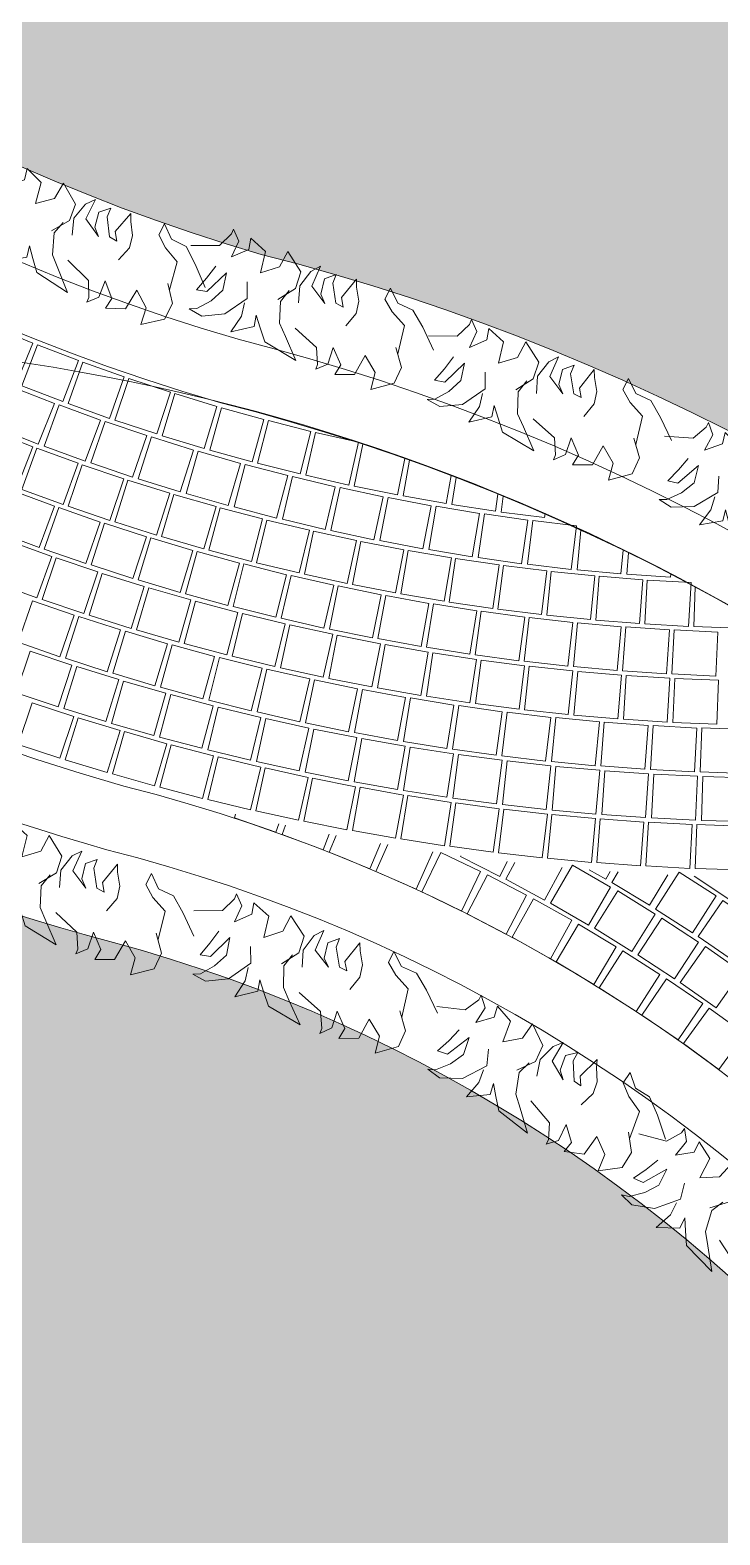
# Model space of a CAD drawing. Header units: millimetres. Extents: x -225363 to 347188, y -782467 to 813415.
# Drawn here: x 33418 to 34988, y 25872 to 29298 of the extents above; entities that cross this region are included whole.
import ezdxf

# ---------------------------------------------------------------- set-up
doc = ezdxf.new("R2010")
doc.units = ezdxf.units.MM
doc.layers.add('Xref SCN', color=8, linetype='Continuous', lineweight=0)
pattern_1 = [(196.9999999999999, (-1424125.796704574, -442865.0747459244), (-126.4792462612767, -237.8728657606396), [95.24999999999993, -285.7499999999997]), (286.9999999999999, (-1424185.264921013, -442833.454934359), (237.8728657606396, -126.4792462612767), [95.24999999999993, -285.7499999999997])]

# ---------------------------------------------------------------- blocks, each defined once
blk = doc.blocks.new('A$Cf999fc33')
at = {"layer": 'Xref SCN', "ltscale": 100}
for points in [[(73.84272275096737, 192.008942775894), (72.93718290980905, 226.0811261450872), (69.76450756634586, 260.7363810978131), (91.2697194244247, 250.3713942577597), (102.2144919480197, 189.5463547789259), (118.9281153751072, 226.3384435711778), (111.2211690265685, 262.1598416908528), (95.54667300335132, 295.1961835560505), (81.42593923630193, 306.0790911481017), (114.3319794384297, 302.4503599841264), (153.8439736538567, 268.1175732889678), (175.0234313544352, 209.4945184811368), (152.6745445868, 178.9859154444421)], [(175.6716537694447, 221.4132675771834), (187.7858553600963, 249.7198859428754), (189.2126018530689, 292.8606113221613), (224.7082458152436, 252.3094897029805), (213.7601873916574, 228.5371423423057), (237.7279872468207, 246.543924699421), (264.545994187938, 266.2347709755995), (347.394166277023, 259.4300785681698), (296.0904387286864, 229.1169280259055), (267.5883678684477, 212.2762888357393), (240.0569876809604, 171.0150798699469), (241.5455991055351, 139.2100320032914)], [(303.2794643251691, 200.6800079972018), (368.0557032255456, 208.1915018513682), (392.6717254957184, 238.1170333045884), (395.5870834132656, 249.4527108171606), (410.7436586844269, 223.8008470429922), (398.5643062624149, 185.8426150837331), (435.6169983805157, 207.7354460309143), (437.4965147939511, 233.8400797256036), (474.2234527547844, 207.474842704949), (468.7803560087923, 158.1157824016409), (509.7842475485522, 176.5753346793354), (524.230735473102, 213.9504950550618), (559.1433078518603, 171.1322379333433), (551.4982264349237, 132.0078628070769), (514.963455068646, 102.7305537688662)], [(-0.002058159559965134, 186.8297352558002), (53.11274907086045, 148.9985190596199), (60.23662383598275, 110.9099854374072), (57.32126591843553, 99.57430792483501), (82.97312969248742, 114.7308831959381), (90.61821110942401, 153.8552583222045), (112.5110420566052, 116.8025662039872), (101.5629836332519, 93.03021884331247), (146.4529237628449, 98.4048788578948), (165.4988335240632, 144.2655096602393), (192.5090070597362, 108.3138098775526), (187.1310611451045, 68.60636316775344), (238.3696378620807, 89.26790011645062), (250.5489902840927, 127.2261320757098), (232.672509589931, 170.4971591179492)], [(393.6391302684788, 129.0990766893956), (396.2287340285257, 92.17668623419013), (384.6976040215231, 66.13720337097766), (361.8307965018321, 43.01307842531241), (350.9478889098391, 28.89234465820482), (347.9055152290966, 82.8508267980651), (363.9057654098142, 98.07255290064495), (345.1856098060962, 100.4699900661362), (312.6020378614776, 67.75940235843882), (307.3543936100323, 47.35518283577403), (291.6147467554547, 70.73991110740462), (304.895091512939, 103.5808004781138), (324.8465411150828, 115.3692479112069), (277.624314651126, 100.9260458865901), (267.6469469002914, 52.73312875028932), (256.4415710505564, 74.95171385491267), (255.0181104575749, 116.4083753151353), (275.6829333060887, 149.7671854379005)], [(526.9473549963441, 111.7339449474239), (501.5528086482082, 50.58643721102271), (460.6140679400414, 41.77849852695363), (430.4279331606813, 27.7880664227996), (425.6982096612919, -0.0006311908946372569), (459.3176231100224, 17.94100033480208), (496.1748627335764, 10.87899050128181), (537.1787542733364, 29.33854277891805), (587.8994102382567, 57.38455781870289)]]:
    blk.add_lwpolyline(points, dxfattribs=at)
blk = doc.blocks.new('A$C7fcd5ad9')
at = {"layer": 'Xref SCN', "ltscale": 3}
for points in [[(6031.063632214908, 8371.048840518284), (6024.570399592863, 8352.03726800502), (5929.937661213102, 8384.358233750507), (5932.897255613469, 8393.023646931979)], [(6145.592667290475, 8347.7542543335), (6132.137578492286, 8311.903298439342), (6038.514091428369, 8347.040780847485), (6046.306508331792, 8367.803601435386)], [(6262.235779271461, 8326.591695963929), (6238.455987386405, 8268.569369241537), (6145.925557338865, 8306.491915506835), (6161.584928798024, 8344.70054119482)], [(6381.506723992061, 8307.594966248842), (6343.430456899805, 8222.074270147015), (6252.075911135646, 8262.747934454586), (6279.223943227436, 8323.723412871826)], [(6551.016330436105, 8285.140916125849), (6534.002725759521, 8251.446111501427), (6444.736824813997, 8296.519373291172), (6445.718935084064, 8298.464405769424)], [(6676.316368706292, 8271.938452205795), (6635.925360328984, 8197.439338874829), (6548.014614219777, 8245.101700529689), (6568.622680251952, 8283.112206049263)], [(6785.548413365846, 8262.76522264944), (6775.60868094, 8245.164239303442), (6737.815706948517, 8266.506913270277)], [(6916.619424929144, 8254.614395436307), (6874.9546593267, 8185.521140202298), (6789.319756301353, 8237.160886366153), (6803.956223565387, 8261.432741824246)], [(7094.089685722487, 8248.521978351637), (7059.756422478938, 8196.846262924664), (6976.88037488237, 8251.908977300394)]]:
    blk.add_lwpolyline(points, dxfattribs=at)
for points in [[(6400.258507787483, 8305.94488126837), (6490.35539457784, 8262.55650735664), (6446.967020665994, 8172.459620566398), (6356.870133875636, 8215.847994478128)], [(6699.956640794408, 8277.168726662407), (6786.43715732079, 8226.95796824043), (6736.226398898754, 8140.477451713989), (6649.745882372372, 8190.688210135966)], [(6942.495680805761, 8261.25487020833), (7026.62103408901, 8207.190788462816), (6972.556952343322, 8123.065435179742), (6888.431599060073, 8177.129516925255)], [(6506.278665581951, 8254.592656276072), (6595.037244482432, 8208.528411231062), (6548.972999437479, 8119.769832330639), (6460.214420536999, 8165.83407737565)], [(6610.715146427276, 8200.091772438085), (6698.055966489017, 8151.392889997689), (6649.357084048679, 8064.052069936006), (6562.016263986938, 8112.750952376402)], [(6802.560027751606, 8218.301804189396), (6887.53646134818, 8165.585528399213), (6834.820185557939, 8080.609094802581), (6749.843751961365, 8133.325370592764)], [(7042.233086350374, 8196.839575587597), (7124.7802760466, 8140.395253700961), (7068.335954159964, 8057.848064004735), (6985.788764463738, 8114.292385891371)], [(6903.399514657212, 8156.46195088129), (6986.799296446377, 8101.285176804289), (6931.62252236926, 8017.885395015357), (6848.222740580095, 8073.062169092358)], [(6713.474465528736, 8142.49101542664), (6799.319344888907, 8091.201087686059), (6748.029417148093, 8005.356208325888), (6662.184537787922, 8056.646136066469)], [(7002.388985771919, 8091.701977247838), (7084.140893317526, 8034.111825202068), (7026.550741271814, 7952.359917656519), (6944.798833726207, 8009.950069702289)], [(6814.464639378479, 8081.841945720313), (6898.736735243816, 8028.006884111266), (6844.901673634769, 7943.734788245929), (6760.629577769432, 7997.569849854975)], [(6913.595268093748, 8018.198852450354), (6996.219145525247, 7961.866846644029), (6939.887139718747, 7879.242969212472), (6857.263262287248, 7935.574975018797)], [(7010.777616336243, 7951.618704804685), (7091.67931577377, 7892.840179575433), (7032.90079054446, 7811.938480137964), (6951.999091106933, 7870.717005367216)]]:
    blk.add_lwpolyline(points, close=True, dxfattribs=at)
blk.add_circle((4737.074932788732, 4737.070357808436), 4737.073147369903, dxfattribs=at)
blk = doc.blocks.new('A$C962f23e2')
at = {"layer": 'Xref SCN', "ltscale": 3}
for points in [[(4368.744908230379, 1107.825531960523), (4276.212476913119, 1145.743194791372), (4314.130139744142, 1238.275626108574), (4406.66257106117, 1200.357963277609)], [(4474.333342047641, 1067.287814478332), (4380.927970404737, 1103.001068996382), (4416.641224922612, 1196.406440639345), (4510.046596565284, 1160.693186121178)], [(4580.853162537795, 1029.264772288443), (4486.627357845893, 1062.753542498976), (4520.116128056543, 1156.979347190761), (4614.341932748212, 1123.490576980112)], [(4418.841615066398, 970.15508812404), (4325.785574578913, 1006.768928796286), (4362.3994152511, 1099.824969283713), (4455.455455738818, 1063.211128611583)], [(4688.244490214158, 993.7777798191528), (4593.251220952021, 1025.02324020816), (4624.496681341203, 1120.016509470239), (4719.489950603107, 1088.771049081115)], [(4796.446955677588, 960.8467858731165), (4700.739621749381, 989.8313719899161), (4729.724207866238, 1085.538705918239), (4825.431541794213, 1056.554119801265)], [(4525.655942740152, 931.5482579983072), (4431.773132134927, 965.9868682037923), (4466.211742340354, 1059.869678808725), (4560.094552945578, 1025.431068603357)], [(4905.399733552244, 930.490302413702), (4809.032136269379, 957.1977207448217), (4835.739554600324, 1053.56531802786), (4932.107151883189, 1026.857899696624)], [(4370.037529432215, 871.4187922211713), (4276.830142359948, 907.6456192307523), (4313.056969369529, 1000.853006303019), (4406.264356441796, 964.6261792934383)], [(4633.339690137887, 895.4373389430693), (4538.680948613444, 927.6820695668575), (4570.925679237116, 1022.340811091184), (4665.584420761792, 990.0960804675124)], [(5015.041576678865, 902.7253941585659), (4918.067888515536, 927.1406312867766), (4942.483125643805, 1024.114319450106), (5039.456813807134, 999.6990823217202)], [(5125.310850544367, 877.5676689864486), (5027.785584685626, 899.6770000307006), (5049.894915729994, 997.2022658893839), (5147.420181588503, 975.0929348449572)], [(4475.249482063111, 833.0777088851319), (4381.252701480407, 867.2040219015907), (4415.379014496924, 961.2008024843526), (4509.375795079628, 927.0744894678937)], [(4741.834544611396, 861.8418856581557), (4646.451131546171, 891.8752756097238), (4676.484521497507, 987.2586886750651), (4771.867934562964, 957.2252987236134)], [(4851.081754283048, 830.7800906740595), (4755.025321477558, 858.5858763430151), (4782.831107146339, 954.6423091484467), (4878.887539952062, 926.8365234796074)], [(4581.295245693764, 797.1070310519426), (4486.556401810143, 829.1156464489177), (4518.56501720706, 923.85449033248), (4613.303861090681, 891.845874935505)], [(4961.022159861634, 802.268774500757), (4864.344723568764, 827.8318985635415), (4889.90784763149, 924.5093348561786), (4986.58528392436, 898.9462107935688)], [(5071.596226677299, 776.3233765189652), (4974.350139434682, 799.62999609299), (4997.656759008532, 896.8760833356064), (5094.902846251382, 873.5694637617562)], [(4420.431876148563, 735.3924622451304), (4326.761725409189, 770.4053578765015), (4361.77462104056, 864.0755086157587), (4455.444771779934, 829.0626129843877)], [(4688.121423088713, 763.5248710412416), (4592.688219765201, 793.3996715169633), (4622.563020240981, 888.8328748403001), (4717.996223564493, 858.9580743645784)], [(5182.744076923467, 752.9579466194264), (5084.981999202399, 773.9954407589976), (5106.019493341912, 871.7575184798334), (5203.78157106298, 850.7200243404368)], [(4526.777046964969, 698.8476286773803), (4432.357817898039, 731.787106244592), (4465.297295465134, 826.2063353116391), (4559.716524532065, 793.2668577444274)], [(4795.67422405025, 732.348138481786), (4699.594714778941, 760.0740811745054), (4727.320657471661, 856.1535904458724), (4823.400166743202, 828.4276477530948)], [(4903.899492504774, 703.5925317974179), (4807.222056211671, 729.155655860086), (4832.785180274397, 825.8330921530141), (4929.462616567267, 800.2699680904043)], [(5294.405522077344, 732.1851375945262), (5196.180393768009, 750.9421141254716), (5214.937370298663, 849.1672424348071), (5313.162498608232, 830.4102659040364)], [(5406.520095497137, 714.0161982868449), (5307.885107238777, 730.4824999754783), (5324.351408927469, 829.1174882335472), (5422.986397185829, 812.6511865450302)], [(4633.901986737503, 664.655999654904), (4538.779568795348, 695.5060499762185), (4569.629619116662, 790.6284679184901), (4664.752037058817, 759.7784175971756)], [(5012.742733769817, 677.2725303019979), (4915.516050455859, 700.6599639317137), (4938.903484085575, 797.8866472457303), (5036.130167399533, 774.4992136159563)], [(5519.027085163398, 698.4609674974927), (5420.035649542697, 712.627677551005), (5434.202359596035, 811.6191131715896), (5533.193795216735, 797.4524031182518)], [(5631.865566556575, 685.527868658537), (5532.571289181942, 697.3873155534384), (5544.430736076785, 796.6815929278964), (5643.725013451418, 784.8221460331115)], [(4741.754630808486, 632.8341929275775), (4645.975255205994, 661.5798223207239), (4674.720884599024, 757.3591979232151), (4770.500260201516, 728.6135685300687)], [(5122.149141995935, 653.4013869088958), (5024.422168223886, 674.6013538286206), (5045.622135143727, 772.3283276005532), (5143.349108915543, 751.1283606808865)], [(4415.390639435267, 620.9505824252265), (4321.288682691986, 654.7857968785684), (4355.123897145502, 748.8877536217915), (4449.225853888784, 715.0525391684496)], [(4850.282560842577, 603.3976744687534), (4753.892778088106, 630.0249120381195), (4780.520015657414, 726.4146947925328), (4876.909798411885, 699.7874572231667)], [(5232.063627761323, 631.9911214577733), (5133.885572005762, 650.9929468456539), (5152.887397393584, 749.1710026012734), (5251.065453149378, 730.1691772133927)], [(5342.430845812894, 613.0525146620348), (5243.851143681444, 629.8466305267648), (5260.645259546116, 728.4263326583314), (5359.224961677799, 711.6322167936014)], [(4522.376022395212, 584.9335891702794), (4427.563129877672, 616.7221942433971), (4459.351734950906, 711.5350867607631), (4554.164627468446, 679.7464816876454)], [(4959.433030303568, 576.3607509587309), (4862.479687574552, 600.8566553854034), (4886.975592001341, 697.8099981144187), (4983.928934730357, 673.3140936877462)], [(5453.19522293238, 596.5951026804978), (5354.263512273785, 611.1730526790489), (5368.841462272219, 710.1047633377602), (5467.773172931047, 695.5268133392674)], [(5564.300985920243, 582.627172315726), (5465.067081829999, 594.9816160111222), (5477.421525525395, 694.2155201014248), (5576.655429615872, 681.8610764059704)], [(4630.116584425559, 551.2428298505256), (4534.637261681492, 580.9699038461549), (4564.364335677121, 676.4492265902227), (4659.843658421421, 646.7221525945351)], [(5069.152990089962, 551.7365628310945), (4971.683208463946, 574.0892286626622), (4994.035874295281, 671.5590102887945), (5091.505655921297, 649.2063444572268)], [(5675.692189679248, 571.1557568412973), (5576.206059416523, 581.2804733992089), (5586.330775974318, 680.7666036618757), (5685.816906237043, 670.6418871039641)], [(5787.312745383009, 562.1866324603907), (5687.6244832105, 570.0765237810556), (5695.514374531107, 669.7647859535646), (5795.202636703616, 661.8748946328997)], [(5899.106448720908, 555.7243153972086), (5799.266250680666, 561.3754086827394), (5804.917343966197, 661.2156067229225), (5904.757542006439, 655.5645134373335)], [(4738.56175167975, 519.894119041739), (4642.460817081621, 547.5457079536282), (4670.11240599351, 643.6466425518738), (4766.213340591872, 615.9950536399847)], [(5179.389114317251, 529.5370778866345), (5081.45026587043, 549.735641323321), (5101.648829307174, 647.674489770201), (5199.587677753996, 627.4759263335145)], [(5290.087826236151, 509.7730854763649), (5191.727511019679, 527.8077296511037), (5209.762155194301, 626.1680448676925), (5308.122470410774, 608.1334006929537)], [(4467.523755168775, 486.7564840142149), (4373.018690768862, 519.4488807262969), (4405.711087481119, 613.9539451261517), (4500.216151880799, 581.2615484139533)], [(4847.660619566916, 490.9021719531738), (4750.983183273813, 516.4652960158419), (4776.546307336539, 613.1427323087119), (4873.223743629642, 587.579608246102)], [(4957.361976645188, 464.2805975195952), (4860.153419429436, 487.7432573013357), (4883.616079211235, 584.9518145170878), (4980.824636426987, 561.4891547354055)], [(5401.195324270753, 492.4541912579443), (5302.461347176228, 508.3161510076025), (5318.323306925828, 607.0501281021861), (5417.057284020353, 591.188168352528)], [(5512.6576081682, 477.5888125270722), (5413.597955693956, 491.270378652378), (5427.279521819204, 590.3300311269122), (5526.339174293447, 576.6484650016064)], [(4575.5355434136, 452.4713476398028), (4480.355653527426, 483.1436243938515), (4511.027930281591, 578.3235142799676), (4606.207820167532, 547.6512375257444)], [(5067.614328663796, 440.041892013629), (4969.920280606952, 461.3930740489159), (4991.271462642355, 559.0871221055859), (5088.9655106992, 537.7359400703572)], [(5624.420505243354, 465.1841741267126), (5525.083322171122, 476.6786971391411), (5536.577845183667, 576.0158802113729), (5635.915028255899, 564.5213571989443)], [(5736.429696707521, 455.2463049352518), (5636.863262704574, 464.5481982888887), (5646.165156058036, 564.1146322917775), (5745.731590060983, 554.8127389381407)], [(5848.630744067719, 447.7800349369063), (5748.883450221503, 454.8847777433111), (5755.988193027908, 554.6320715896436), (5855.735486874124, 547.5273287832388)], [(4684.2530147254, 420.4943495379994), (4588.441475559957, 449.1325925486162), (4617.079718570458, 544.9441317141755), (4712.891257735901, 516.3058887034422)], [(4793.626851879992, 390.8399953515618), (4697.227126175072, 417.4312135268119), (4723.818344350206, 513.830939231615), (4820.218070054892, 487.2397210562485)], [(5178.365922731115, 418.1974331796519), (5080.232241806574, 437.4271151390276), (5099.461923766183, 535.5607960632769), (5197.59560469049, 516.3311141039594)], [(5289.564771609847, 398.7574748931802), (5191.037522156723, 415.8566302877152), (5208.136677551316, 514.3838797408389), (5306.66392700444, 497.2847243463038)], [(5960.969115586951, 442.7889928738587), (5861.089440885698, 447.6931320995791), (5865.993580111302, 547.5728068010649), (5965.873254812555, 542.6686675753444)], [(4463.634090745822, 372.7201672332594), (4368.752547130454, 404.3032747616526), (4400.335654658498, 499.1848183770198), (4495.217198274098, 467.6017108487431)], [(4903.607439906336, 363.5217371083563), (4806.663257219829, 388.0538679428282), (4831.195388054242, 484.9980506291613), (4928.139570740517, 460.465919794573)], [(5401.158678120235, 381.7311423477367), (5302.284109219443, 396.6917447661399), (5317.244711637963, 495.5663136667572), (5416.119280538755, 480.6057112483541)], [(4572.228812816786, 338.9311287027667), (4476.706651592627, 368.5202604081715), (4506.295783297857, 464.0424216321553), (4601.817944522016, 434.453289926867)], [(5014.144888595445, 338.5519671190414), (4916.700225465931, 361.0138821657747), (4939.162140512606, 458.458545295347), (5036.60680364212, 435.9966302484972)], [(5513.095259640133, 367.1264277712326), (5413.919783406425, 379.9414546474), (5426.734810282709, 479.1169308810495), (5525.910286516417, 466.3019040048821)], [(5625.321972694248, 354.9501866745995), (5525.892142489087, 365.6136225842056), (5536.555578398751, 465.0434527892503), (5635.985408603912, 454.3800168796442)], [(5737.786137619056, 345.2081346336636), (5638.148626198759, 353.7149741175817), (5646.655465682736, 453.3524855377618), (5746.292977103032, 444.8456460538437)], [(4681.507342502475, 307.4237369335606), (4585.386462846771, 335.0059140448575), (4612.968639957951, 431.1267937005614), (4709.089519613888, 403.5446165893809)], [(5125.189055131515, 315.9420123556047), (5027.288115128642, 336.3235222743242), (5047.669625047361, 434.2244622771395), (5145.570565050235, 413.8429523582454)], [(5236.689566836925, 295.7021293132566), (5138.376760510262, 313.9939884924679), (5156.668619689532, 412.30679481884), (5254.981426015962, 394.0149356395123)], [(5850.434963289648, 337.9048446062952), (5750.636540897191, 344.2510945203248), (5756.98279081122, 444.049516912899), (5856.781213203911, 437.7032669988112)], [(5963.21557190083, 333.043744785653), (5863.303084310843, 337.2264261750388), (5867.485765700461, 437.1389137649676), (5967.398253290448, 432.9562323755817)], [(4468.065850572661, 255.4938267266843), (4373.120488174958, 286.8845603783266), (4404.511221826775, 381.8299227759708), (4499.456584224477, 350.4391891243285)], [(4791.421746629057, 278.2118121088715), (4694.744310336187, 303.774936171656), (4720.307434398681, 400.4523724644096), (4816.984870691784, 374.8892484017997)], [(5348.59584402293, 277.8414993577171), (5249.915768756298, 294.035410108685), (5266.109679507324, 392.7154853751999), (5364.789754773723, 376.5215746240574)], [(4575.521497427486, 222.8731165680219), (4479.959441912826, 252.3331495931488), (4509.419474938186, 347.8952051076922), (4604.981530452613, 318.4351720826235)], [(4901.923813105328, 251.3081675445428), (4804.732226094464, 274.8410257276846), (4828.265084277373, 372.0326127386652), (4925.45667128847, 348.4997545556398)], [(5012.965072073741, 226.7246040681493), (4915.30196578661, 248.2168740822817), (4936.794235800626, 345.8799803692964), (5034.457342087757, 324.3877103552804)], [(5460.857122935588, 262.3682245601667), (5361.854542715708, 276.4568408812047), (5375.943159036804, 375.459421100968), (5474.945739256451, 361.3708047797554)], [(5573.42247878178, 249.2893240223057), (5474.142303892644, 261.2662549308734), (5486.11923480127, 360.5464298200095), (5585.399409690173, 348.5694989112671)], [(5686.240848831134, 238.6107306917547), (5586.728115480859, 248.4705431236653), (5596.587927912828, 347.9832764738239), (5696.10066126287, 338.1234640417388)], [(4683.616195715033, 192.4369050024543), (4587.476703166496, 219.9541354689864), (4614.993933633203, 316.0936280173482), (4711.133426181506, 288.5763975508744)], [(5124.49681716715, 204.4719048431725), (5026.405029870337, 223.9141594683751), (5045.847284495365, 322.0059467651299), (5143.939071792411, 302.5636921400437)], [(5799.261055578245, 230.3372886711732), (5699.56090547028, 238.0755099453381), (5707.299126744736, 337.7756600531866), (5806.999276852468, 330.037438778847)], [(5912.431829960085, 224.4727510206285), (5812.589489815291, 230.0858708678279), (5818.202609662432, 329.9282110126223), (5918.044949807227, 324.3150911652483)], [(6025.701834611828, 221.0197780551389), (5925.762595651904, 224.5052502102335), (5929.248067807173, 324.4444891700405), (6029.187306767097, 320.9590170147712)], [(4792.305541048059, 164.1976949680247), (4695.628104754956, 189.7608190306346), (4721.191228817683, 286.4382553235628), (4817.868665110786, 260.8751312608947)], [(5236.470126876608, 184.5598306389293), (5137.992684870027, 201.9435418597423), (5155.376396090491, 300.420983866381), (5253.853838097304, 283.0372726457426)], [(5348.835886007873, 166.9971155492822), (5250.015984751983, 182.3146582954214), (5265.333527497947, 281.1345595511957), (5364.153428754071, 265.8170168052311)], [(4901.544884764124, 138.1670868929941), (4804.369218998589, 161.765603436972), (4827.967735542683, 258.9412692022743), (4925.143401307985, 235.3427526583546)], [(5461.544807224767, 151.7914631615276), (5362.425792394439, 165.036118652497), (5375.670447885059, 264.1551334826509), (5474.78946271562, 250.9104779918562)], [(5574.547452669591, 138.9495431773248), (5475.172801140929, 150.1155018694699), (5486.338759832783, 249.4901533982484), (5585.713411361678, 238.3241947062779)], [(5011.289352266118, 114.3557739307871), (4913.655375968898, 135.9799888852867), (4935.279590923339, 233.6139651825069), (5032.913567220792, 211.9897502280073)], [(5121.493861456169, 92.77353756700177), (5023.441681837663, 112.4145678876666), (5043.082712158328, 210.4667475062306), (5141.134891777067, 190.8257171855075)], [(5687.794255647575, 128.4769884872367), (5588.207556426525, 137.5593526220182), (5597.289920561248, 237.1460518428357), (5696.876619782299, 228.0636877082288)], [(5801.235542367678, 120.3783926998731), (5701.480477472302, 127.3731784521951), (5708.475263224449, 227.1282433474553), (5808.230328119826, 220.1334575953078)], [(5914.821553732269, 114.6573081269162), (5814.941879031016, 119.5614473526366), (5819.846018256387, 219.4411220539478), (5919.725692957873, 214.536982828402)], [(6028.502467162674, 111.3162442253088), (5928.541993181687, 114.1275858068257), (5931.353334763087, 214.0880597877549), (6031.313808744308, 211.2767182064126)], [(5232.11314125522, 73.42924360162579), (5133.683037320385, 91.0790209195693), (5151.33281463827, 189.5091248544632), (5249.762918573339, 171.8593475365196)], [(5343.101750199916, 56.3308385068085), (5244.334156201687, 71.98211244295817), (5259.985430137953, 170.7497064411291), (5358.753024136182, 155.0984325049212)], [(5454.414095110027, 41.48534616251709), (5355.349583939649, 55.1316873061005), (5368.995925083291, 154.196198476362), (5468.060436253669, 140.5498573327204)], [(5566.004449816421, 28.89886497124098), (5466.683716336265, 40.53466752095846), (5478.319518886041, 139.8554010011139), (5577.640252366429, 128.2195984513965)], [(5677.826973946765, 18.57656535296701), (5578.290818272857, 28.19704941962846), (5587.911302339518, 127.7332050934783), (5687.447458013427, 118.1127210268169)], [(5789.835731755011, 10.52268762089079), (5690.12504249718, 18.12390119105112), (5697.726256067399, 117.8345904488815), (5797.436945325462, 110.2333768787212)], [(5901.984710992314, 4.740540239727125), (5802.140448457096, 10.31936079933075), (5807.71926901699, 110.1636233344325), (5907.563531551976, 104.5848027748289)], [(6014.227841807529, 1.232498466793913), (5914.291021172423, 4.786634283489548), (5917.845156989293, 104.7234549183631), (6017.781977624167, 101.1693191016675)]]:
    blk.add_lwpolyline(points, close=True, dxfattribs=at)
for points in [[(5252.880227508955, 937.9156835577451), (5236.145567928674, 855.0312691637664), (5138.123547625728, 874.8222654944984), (5157.452221224317, 970.5544663515175)], [(5358.809435130795, 898.9949893705198), (5347.483423751546, 835.1288633942604), (5249.019751503132, 852.5903996199486), (5263.483248735312, 934.1484614443616)], [(5465.242375649512, 856.9647884978913), (5459.2618300959, 817.8716396976379), (5360.411856672494, 832.9938999190344), (5369.862186246086, 894.7680536189582)], [(5572.486202220665, 811.5631666129921), (5571.417951392708, 803.2692991199438), (5472.237244721735, 816.0437824479886), (5476.891961094458, 852.1828612147365)], [(5750.163697612006, 729.3376090401434), (5744.97443564795, 675.2239052709192), (5645.431086122291, 684.7696669075522), (5654.075302670477, 774.9116903509712)], [(5858.80086340243, 674.5713789964211), (5858.292441990227, 667.5546571126906), (5758.553924793378, 674.7815642927308), (5762.083879826125, 723.4984596347786)], [(6012.356460169889, 591.0356748878257), (6011.01700819633, 551.7720596229774), (5911.075146834832, 555.1815093777841), (5914.149657306261, 645.3052306217141)]]:
    blk.add_lwpolyline(points, dxfattribs=at)
blk = doc.blocks.new('Xref SCN')
at = {"layer": 'Xref SCN', "ltscale": 3}
h = blk.add_hatch(dxfattribs=at)
h.set_pattern_fill('CROSS', color=256, scale=30, angle=197)
h.set_pattern_definition(pattern_1)
edge = h.paths.add_edge_path()
edge.add_arc((2267.432492593316, -6082.955996482024), 1150.000000000537, 110.6378028022086, 180.3855560689939)
edge.add_line((1117.45852989766, -6090.69454436157), (1124.354477578541, -7115.455314012756))
edge.add_arc((2274.328440274171, -7107.716766132653), 1150.000000000515, 180.3855560690217, 270.3855560690193)
edge.add_line((2282.066988154227, -8257.690728828284), (21549.8991634509, -8127.551182389644))
edge.add_arc((21542.16480664337, -6977.572696246487), 1150.004495150925, 270.3853457486589, 360.4401760572534)
edge.add_line((22692.13536467512, -6968.737848909465), (22692.16932637642, -2095.908891016872))
edge.add_arc((21542.20329682976, -2104.748059039981), 1150.000000001153, 0.4403930512387025, 90.3855560690482)
edge.add_line((21534.46474894912, -954.7740963437154), (6081.87324634222, -1059.018761787764))
edge.add_arc((6089.608981841442, -2208.997088369517), 1150.00434486635, 90.38541449006392, 160.1331677440024)
edge.add_arc((-23.55194331795474, -0.0794007698373207), 5349.999797249518, 290.6378018122106, 340.13330833294367, ccw=False)
edge = h.paths.add_edge_path()
edge.add_arc((21542.20329682936, 18280.17292901865), 1150.000000000495, 0.4403363143794081, 104.369872908503, ccw=False)
edge.add_line((22692.16933512774, 18289.01095829364), (22692.16933512804, 2403.988085117999))
edge.add_arc((21542.20329682986, 2395.150055855041), 1150.0000000002, -89.61444393098418, 0.44033631378022164, ccw=False)
edge.add_line((21549.94184470984, 1245.176093159724), (6067.061946074886, 1140.931379739806))
edge.add_arc((6059.324010787664, 2290.90442000174), 1149.99907346562, 200.6377726041507, 270.38552585808895, ccw=False)
edge.add_arc((-23.55236299291664, -0.07936344246354565), 5350.000286126963, 20.63780260191557, 28.59528784446422)
edge.add_arc((5234.302447717453, 2862.395526084858), 636.558452985771, 160.1438003828004, 208.3076443223057, ccw=False)
edge.add_arc((7788.188339109593, 2340.315315806074), 3237.894847489657, 44.33072283090661, 166.8196660366165, ccw=False)
edge.add_arc((13743.18888037902, 8157.794208345327), 5087.073147143053, 224.3307228342767, 255.0649233926709)
edge.add_arc((13751.05389514806, 8258.775854639935), 5186.703216037286, 255.2684708845108, 275.8244798379233)
edge.add_arc((13743.18888017516, 8157.794208547473), 5087.073147375032, 276.0280273323885, 352.8040128533177)
edge.add_arc((13366.1299541812, 8136.436578901939), 5458.915630729331, 353.5221682628192, 372.9616768325129)
edge.add_arc((13743.18888038175, 8157.794208354395), 5087.073147139498, 13.67983223975764, 75.72664608736717)
edge.add_arc((16202.12696616123, 17226.11521777178), 4310.076534491913, 184.5428523497743, 253.7687722026763, ccw=False)
edge.add_arc((12055.19205003142, 16895.67084596019), 150.0000000842738, 104.41773841877719, 184.1801390410202, ccw=False)
edge.add_line((12017.84358862124, 17040.94676432099), (21256.79565814864, 19394.19379048572))
h = blk.add_hatch(dxfattribs=at)
h.set_pattern_fill('CROSS', color=256, scale=30, angle=197)
h.set_pattern_definition(pattern_1)
edge = h.paths.add_edge_path()
edge.add_line((10158.25248481041, 16567.29161360742), (1851.338825992003, 14451.44343979788))
edge.add_arc((2136.746464633302, 13337.42257832055), 1150.000000000654, 104.3698729064734, 180.3855560689439)
edge.add_line((986.7725019375212, 13329.684030442), (1035.38745512125, 6105.340234971274))
edge.add_arc((2185.361418233575, 6113.078783146311), 1150.000000419184, 180.385556083576, 250.133309335547)
edge.add_arc((-23.55210237688152, -0.07924422139149101), 5350.000000281268, 54.44102472604362, 70.1333093213699, ccw=False)
edge.add_arc((3168.419816109703, 4685.789284040571), 343.1811352010142, 256.3942929210485, 333.3422024317786)
edge.add_arc((7788.188339282695, 2340.315315693876), 4837.894847444187, 44.33072283415328, 153.0645302841241, ccw=False)
edge.add_arc((13743.18888039085, 8157.794208342014), 3487.073147149247, 224.3307228344502, 435.8787816870128)
edge.add_arc((16212.7306757724, 17236.67011801348), 5922.692247420785, 187.7158634724419, 254.1381202870174, ccw=False)
edge.add_arc((10541.85131194201, 16468.33828872615), 199.9999999717396, 187.6327112132098, 187.7158634946018, ccw=False)
edge.add_arc((10194.95235707314, 16421.8504936444), 150.0000000006549, 7.632711191249096, 104.1620853056079)
edge = h.paths.add_edge_path()
edge.add_arc((-13757.86462657561, 9268.2280887509), 1149.999999999663, 104.3599253580993, 180.4403363137304)
edge.add_line((-14907.83066487326, 9259.390059488946), (-14907.8306648724, 2149.033009727815))
edge.add_arc((-13757.86462657403, 2157.871038991669), 1150.000000000405, 180.4403363138248, 270.3855560690533)
edge.add_line((-13750.12607869329, 1007.897076296153), (-6128.956795133097, 1058.860412580692))
edge.add_arc((-6136.702427903992, 2208.823382532624), 1149.989055203435, 270.3859127362743, 340.1336659940865)
edge.add_arc((-23.55170312459495, -0.07963775157440978), 5350.000509182541, 110.6378053248454, 160.1333118404704, ccw=False)
edge.add_arc((-2314.536697075961, 6082.797508539655), 1150.000000000707, 290.637802811165, 360.3855560689717)
edge.add_line((-1164.562734380132, 6090.536056418754), (-1205.642104430852, 12195.0671255059))
edge.add_arc((-2355.616067125199, 12187.32857762662), 1149.999999999226, 0.3855560689807032, 104.3599253581076)
edge.add_line((-2640.83028798044, 13301.39897406491), (-14043.0788474308, 10382.29848518965))
edge = h.paths.add_edge_path()
edge.add_line((-13750.10342724499, -8364.829988773374), (-2217.808474847945, -8287.971851441147))
edge.add_arc((-2225.557910838118, -7138.009647688681), 1149.988314643846, 270.3861024765974, 360.3861024766013)
edge.add_line((-1075.595707085653, -7130.260211698432), (-1082.491659604668, -6105.498722913631))
edge.add_arc((-2232.46562271614, -6113.237271088072), 1150.000000418328, 0.3855560835465677, 70.13330933550203)
edge.add_arc((-23.55210179187861, -0.07924351755855241), 5350.000000579504, 200.6378028130497, 250.133309318957, ccw=False)
edge.add_arc((-6106.428854743411, -2291.063838795871), 1149.999999989781, 20.63780281546618, 90.38555606940805)
edge.add_line((-6114.167402631196, -1141.089876111026), (-13765.59325048783, -1192.053274140098))
edge.add_arc((-13757.84314828146, -2342.014767317753), 1149.987608574801, 90.38613590727235, 180.4409912858983)
edge.add_line((-14907.79669441492, -2350.865846952107), (-14907.83065611986, -7223.695345795784))
edge.add_arc((-13757.86462657333, -7214.856177773401), 1150.000000001009, 180.4403930512026, 270.3855560690091)
edge.add_arc((-13747.7709107266, -8714.815353055687), 349.9931368543271, 90.38184846327579, 90.38555671171002, ccw=False)
at = {"layer": 'Xref SCN'}
for points in [[(21170.1847479311, 19733.30822873339, -0.4875941573619264), (23042.16933512654, 18290.26668712336), (23042.16933512912, 2405.243813959489, -0.414213562373095), (21552.29705493523, 895.1840175571033), (6069.418408371319, 790.9393125653951, -0.314089156412974), (4655.583861107414, 1762.216598525896, 0.03477349207873731), (4366.191898389021, 2393.693428806455, -0.2077135846943199), (4299.119463875177, 3176.609414868028, -0.5901643176475091), (10354.67457345, 4847.532467465806, 0.134879567910843), (12521.72925028361, 3580.906797295342, 0.08986899184814741), (14241.27037145277, 3446.979328768932, 0.3479529645834747), (18442.67543641233, 7562.237232839005, 0.08480836681686449), (18345.36415298755, 9280.22227358488, 0.2777472678124035), (14905.52588359268, 12750.05233397336, -0.3120018823839892), (11556.62703941645, 16857.81678183379, -0.3638812203274946), (11931.18586707742, 17380.04927928782)], [(21207.30015749518, 19587.97256476774, -0.4875019784721183), (22892.16933512641, 18289.74870272412), (22892.16933512666, 2404.725829560644, -0.4143201802074302), (21551.2876791223, 1045.180621386884), (6068.408495958065, 940.9359127826465, -0.314089156412975), (4795.957940015767, 1815.085473779563, 0.03475754744985484), (4498.041270806105, 2465.218581607236, -0.2096378704288183), (4443.391879476985, 3134.958396474842, -0.5908386502020884), (10247.37685389192, 4742.712624985292, 0.134894463080216), (12483.3278857798, 3435.905368081167, 0.08989788781435676), (14256.75779502135, 3297.780739697047, 0.3480271492531981), (18591.61182336896, 7544.378434609236, 0.0849047449249453), (18491.33123301547, 9314.78519564433, 0.2776597883136725), (14944.84712587745, 12894.82929440993, -0.3118325523197416), (11706.1792139067, 16869.4022295381, -0.3636277596139125), (11968.30683619303, 17234.71503139227)], [(21256.79565814864, 19394.19379048572, -0.4873520527600381), (22692.16933512774, 18289.01095829364), (22692.16933512804, 2403.988085117999, -0.4144936240348549), (21549.94184470984, 1245.176093159724), (6067.061946074886, 1140.931379739806, -0.3140891564129623), (4983.123392572161, 1885.57727025187, 0.03473503885151173), (4673.867414378008, 2560.535894014829, -0.2133038789825034), (4635.588630265775, 3078.609375918943, -0.5919222941644434), (10104.3132278158, 4602.95283501142, 0.1349129633609273), (12432.12619613745, 3242.570119621272, 0.08993380364239148), (14277.40756280749, 3098.849298205922, 0.3481193584637186), (18790.19357843359, 7520.568359651308, 0.08502486124028798), (18685.9541003824, 9360.867433183088, 0.2775445301844274), (14997.39828809416, 13087.83193295179, -0.3115893886019098), (11905.59107926778, 16884.73697327681, -0.3627966146664886), (12017.84358862124, 17040.94676432099)], [(10109.05787998629, 16761.14702885534), (1801.843325295311, 14645.22221406942, 0.3444342271818743), (786.7770301632845, 13328.33819602855), (835.3919833481777, 6103.994400557076, 0.3140891564035103), (1726.587071808288, 4843.422884805159, -0.07022984387341812), (2998.871627488028, 4169.747466811712, 0.3712655768903973), (3653.617149800193, 4441.598184659833, -0.513536244979109), (11105.75861031974, 5581.271364869663, 1.321035916404342), (14645.75198122048, 11732.69116370279, -0.2980774236316108), (10541.85131198025, 16468.33828865331, 0.448230539334488)], [(10158.25248481041, 16567.29161360742), (1851.338825992003, 14451.44343979788, 0.3444041590464169), (986.7725019375212, 13329.684030442), (1035.38745512125, 6105.340234971274, 0.3140891564035318), (1794.553641630118, 5031.520054870132, -0.06857771076225913), (3087.690254316374, 4352.238644091382, 0.3489606479377238), (3475.12151782446, 4531.817345937783, -0.5135651419744152), (11248.82223638905, 5721.031154850647, 1.321614334886534), (14593.94464749064, 11539.49404101726, -0.2982186949356155), (10343.66209898025, 16441.48617792843, -0.0003628202886292978), (10343.62333774797, 16441.77383436282, 0.4479992441927153)]]:
    blk.add_lwpolyline(points, format="xyb", close=True, dxfattribs=at)
blk.add_lwpolyline([(10072.13033112962, 16906.53054269131), (1764.727915731914, 14790.55787803525, 0.3444527125239354), (636.7804263360449, 13327.3288202176), (685.3953795209381, 6102.985024747344, 0.314089156403509), (1675.612144438943, 4702.350007256886, -0.07132497686187043), (2928.457579869733, 4035.467662797051, 0.3814239492224126), (3787.462987308172, 4373.882826286543, -0.5135169078659486), (10998.46089076449, 5476.451522383639, 1.320626084643588), (14684.69262418841, 11877.56584608963, -0.2979643242735039), (10690.50644049305, 16488.37981352744, 0.4489644996791282), (10070.94617409287, 16906.22892687927)], format="xyb", dxfattribs=at)
at = {"layer": 'Xref SCN', "ltscale": 3}
for name, p in [('A$C962f23e2', (10070.94673645731, 11685.46306138103)), ('A$C7fcd5ad9', (9006.113947391059, 3420.723850743516))]:
    blk.add_blockref(name, p, dxfattribs=at)
at = {"layer": 'Xref SCN', "ltscale": 100, "xscale": -1}
for p, rotation in [((14441.19894932794, 13419.11550369994), 142.1087909467734), ((14945.73676513463, 13259.8954772184), 144.2773715639752), ((15487.38320693724, 13053.97326675257), 144.2773715639752), ((16033.9324238382, 12818.68948167506), 140.6729722436456), ((14404.58367803997, 11931.04272155576), 143.6139737922033), ((14951.22377207295, 11746.59325148219), 144.8119147750733), ((15523.33281520988, 11513.80947788568), 137.4137554323785), ((16000.76482622676, 11205.56590329374), 129.7173824154698)]:
    blk.add_blockref('A$Cf999fc33', p, dxfattribs=dict(at, rotation=rotation))

msp = doc.modelspace()

# ---------------------------------------------------------------- block references
msp.add_blockref('Xref SCN', (18946.53077138338, 15698.97744072331))

doc.saveas('drawing.dxf')
